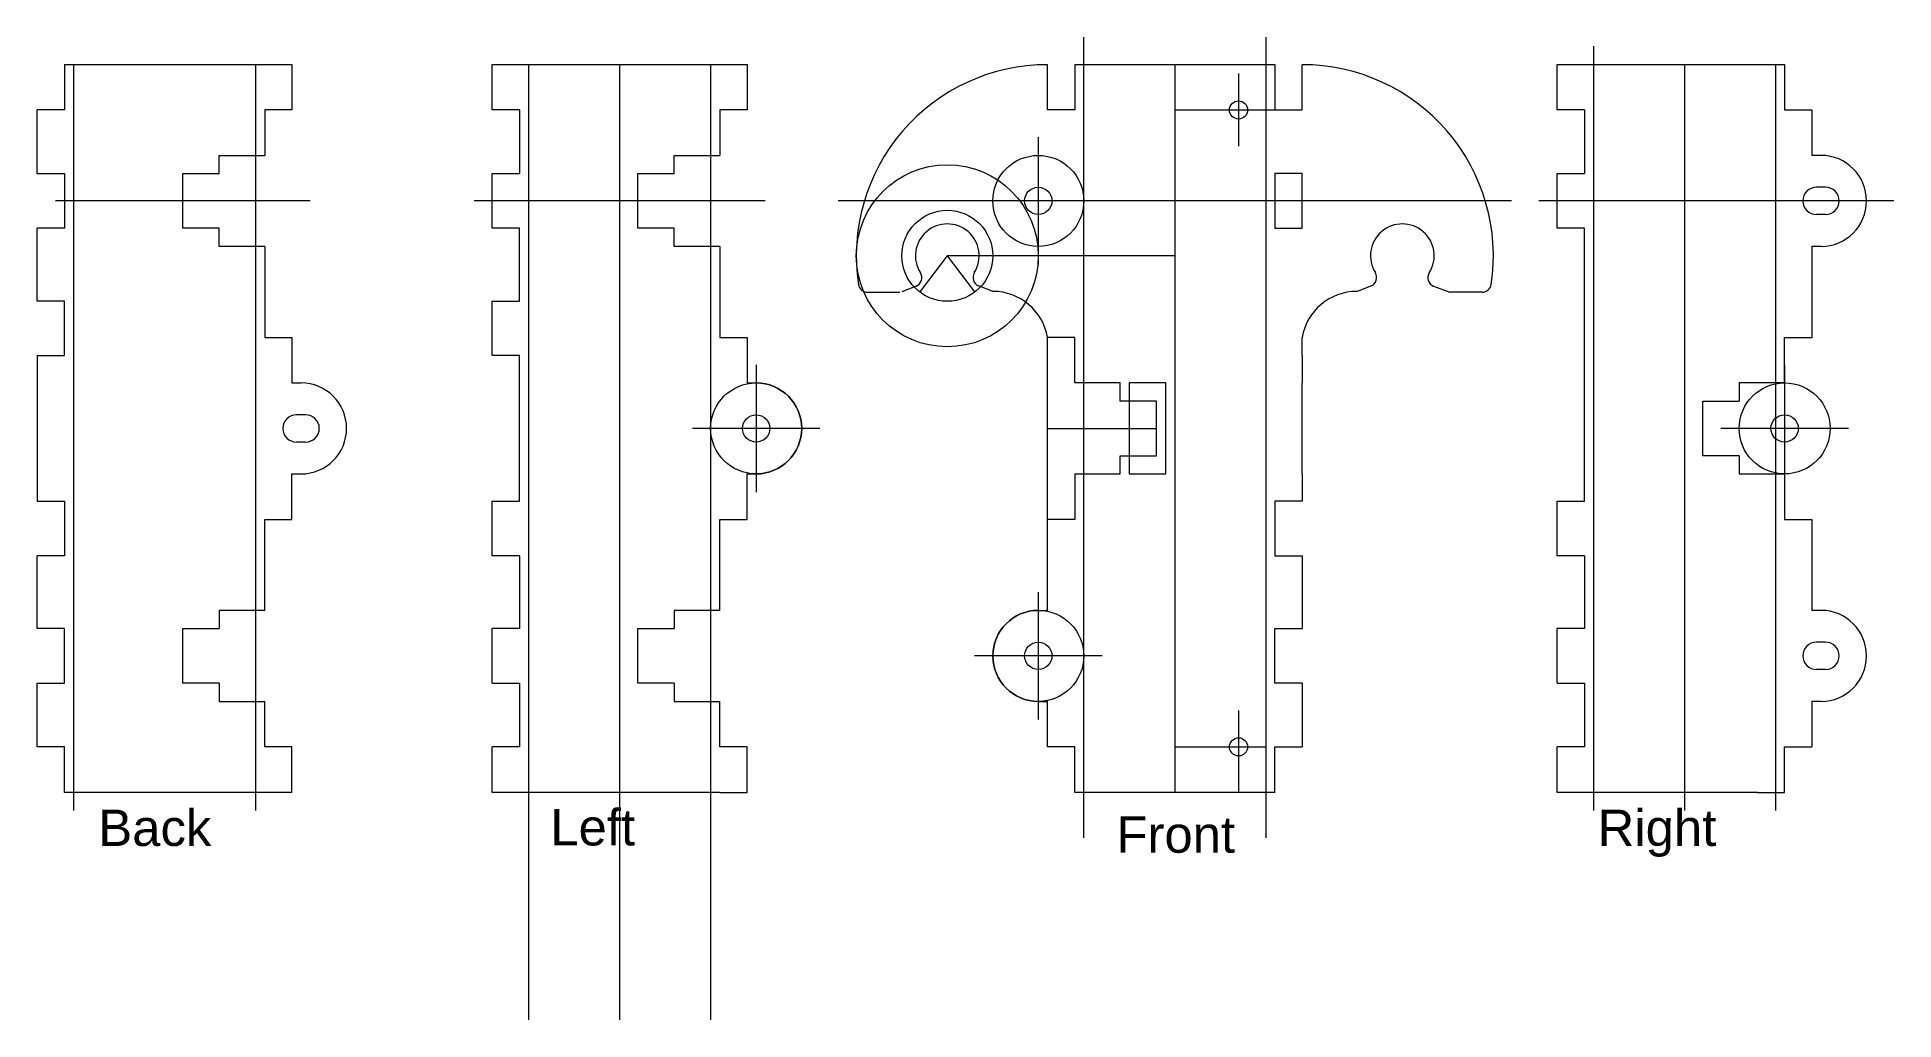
# Model space of a CAD drawing. Header units: millimetres. Extents: x -14 to 190, y -5 to 103.
import ezdxf

# ---------------------------------------------------------------- set-up
doc = ezdxf.new("R2010")
doc.units = ezdxf.units.MM
doc.layers.get('0').update_dxf_attribs({"linetype": 'CONTINUOUS', "lineweight": 0, "true_color": 0xffffff})
for name, color, linetype, lineweight, true_color in [('dimensions', 4, 'CONTINUOUS', 0, 0x00ffff), ('guides', 1, 'CONTINUOUS', 0, 0xff0000), ('parts', 3, 'CONTINUOUS', 0, 0x00ff00)]:
    doc.layers.add(name, color=color, linetype=linetype, lineweight=lineweight, true_color=true_color)
doc.styles.add('textstyle0', font='')
doc.styles.add('textstyle1', font='')
doc.styles.add('textstyle2', font='')
doc.styles.add('textstyle3', font='')
doc.styles.get('textstyle0').set_extended_font_data('Arial')
doc.styles.get('textstyle1').set_extended_font_data('Arial')
doc.styles.get('textstyle2').set_extended_font_data('Arial')
doc.styles.get('textstyle3').set_extended_font_data('Arial')

# ---------------------------------------------------------------- blocks, each defined once
blk = doc.blocks.new('bearing')
at = {"layer": 'guides'}
for p, q in [((0, 7), (0, -7)), ((7, 0), (-7, 0))]:
    blk.add_line(p, q, dxfattribs=at)
at = {"layer": 'parts'}
for radius in [5, 1.5]:
    blk.add_circle((0, 0), radius, dxfattribs=at)

msp = doc.modelspace()

# ---------------------------------------------------------------- linework, layer by layer
for p, q in [((-11, 100), (-11, 95)), ((-11, 100), (14, 100)), ((14, 100), (14, 95)), ((36, 100), (39, 100)), ((36, 95), (36, 100)), ((39, 100), (61, 100)), ((61, 100), (64, 100)), ((64, 100), (64, 95)), ((97, 95), (97, 99.97)), ((100, 100), (100, 95)), ((100, 100), (122, 100)), ((122, 100), (122, 95)), ((125, 95), (125, 99.97)), ((153, 100), (175, 100)), ((153, 95), (153, 100)), ((175, 100), (178, 100)), ((178, 100), (178, 95)), ((-11, 95), (-14, 95)), ((-14, 88), (-14, 95)), ((14, 95), (11, 95)), ((11, 95), (11, 90)), ((39, 95), (36, 95)), ((39, 95), (39, 88)), ((64, 95), (61, 95)), ((61, 95), (61, 90)), ((100, 95), (97, 95)), ((122, 95), (125, 95)), ((156, 95), (153, 95)), ((156, 95), (156, 88)), ((178, 95), (181, 95)), ((181, 95), (181, 90)), ((6, 90), (11, 90)), ((6, 88), (6, 90)), ((56, 90), (61, 90)), ((56, 88), (56, 90)), ((182, 90), (181, 90)), ((-14, 88), (-11, 88)), ((-11, 88), (-11, 82)), ((2, 82), (2, 88)), ((2, 88), (6, 88)), ((36, 88), (39, 88)), ((36, 82), (36, 88)), ((52, 82), (52, 88)), ((52, 88), (56, 88)), ((125, 88), (122, 88)), ((122, 88), (122, 82)), ((125, 82), (125, 88)), ((153, 88), (156, 88)), ((153, 82), (153, 88)), ((182.5, 86.5), (181.5, 86.5)), ((-11, 82), (-14, 82)), ((-14, 74), (-14, 82)), ((6, 82), (2, 82)), ((6, 80), (6, 82)), ((39, 82), (36, 82)), ((39, 74), (39, 82)), ((56, 82), (52, 82)), ((56, 80), (56, 82)), ((122, 82), (125, 82)), ((156, 82), (153, 82)), ((156, 52), (156, 82)), ((182.5, 83.5), (181.5, 83.5)), ((11, 80), (6, 80)), ((11, 80), (11, 70)), ((61, 80), (56, 80)), ((61, 80), (61, 70)), ((182, 80), (181, 80)), ((181, 80), (181, 70)), ((82.57, 75.64), (81, 75)), ((91, 75.06), (89.46, 75.66)), ((131, 75.06), (132.54, 75.66)), ((139.43, 75.64), (141.2, 74.97)), ((-11, 74), (-14, 74)), ((-11, 68), (-11, 74)), ((36, 68), (36, 74)), ((36, 74), (39, 74)), ((77.23, 74.97), (80.8, 74.97)), ((144.77, 74.97), (141.2, 74.97)), ((11, 70), (14, 70)), ((14, 70), (14, 65)), ((61, 70), (64, 70)), ((64, 70), (64, 65)), ((100, 70), (97, 70)), ((100, 65), (100, 70)), ((125, 68), (125, 70)), ((178, 65), (178, 70)), ((178, 70), (181, 70)), ((-14, 68), (-11, 68)), ((-14, 68), (-14, 52)), ((39, 68), (36, 68)), ((39, 52), (39, 68)), ((125, 68), (125, 65)), ((14, 65), (15, 65)), ((64, 65), (65, 65)), ((105, 65), (100, 65)), ((105, 63), (105, 65)), ((125, 55), (125, 65)), ((178, 65), (173, 65)), ((173, 65), (173, 63)), ((15.5, 61.5), (14.5, 61.5)), ((109, 63), (105, 63)), ((109, 57), (109, 63)), ((169, 57), (169, 63)), ((169, 63), (173, 63)), ((15.5, 58.5), (14.5, 58.5)), ((105, 57), (109, 57)), ((105, 55), (105, 57)), ((173, 57), (169, 57)), ((173, 57), (173, 55)), ((14, 50), (14, 55)), ((14, 55), (15, 55)), ((64, 50), (64, 55)), ((64, 55), (65, 55)), ((100, 55), (100, 50)), ((100, 55), (105, 55)), ((125, 55), (125, 52)), ((173, 55), (178, 55)), ((178, 55), (178, 50)), ((-14, 52), (-11, 52)), ((-11, 52), (-11, 46)), ((36, 52), (39, 52)), ((36, 46), (36, 52)), ((125, 52), (122, 52)), ((122, 52), (122, 46)), ((153, 52), (156, 52)), ((153, 46), (153, 52)), ((11, 50), (14, 50)), ((11, 40), (11, 50)), ((14, 50), (14, 50)), ((61, 50), (64, 50)), ((61, 40), (61, 50)), ((64, 50), (64, 50)), ((100, 50), (97, 50)), ((97, 40), (97, 50)), ((178, 50), (181, 50)), ((181, 50), (181, 40)), ((-11, 46), (-14, 46)), ((-14, 38), (-14, 46)), ((39, 46), (36, 46)), ((39, 46), (39, 38)), ((122, 46), (125, 46)), ((125, 46), (125, 38)), ((156, 46), (153, 46)), ((156, 46), (156, 38)), ((11, 40), (6, 40)), ((6, 40), (6, 38)), ((61, 40), (56, 40)), ((56, 40), (56, 38)), ((96, 40), (97, 40)), ((182, 40), (181, 40)), ((-11, 38), (-14, 38)), ((-11, 32), (-11, 38)), ((2, 32), (2, 38)), ((2, 38), (6, 38)), ((39, 38), (36, 38)), ((36, 32), (36, 38)), ((52, 32), (52, 38)), ((52, 38), (56, 38)), ((122, 32), (122, 38)), ((122, 38), (125, 38)), ((156, 38), (153, 38)), ((153, 32), (153, 38)), ((182.5, 36.5), (181.5, 36.5)), ((182.5, 33.5), (181.5, 33.5)), ((-14, 32), (-11, 32)), ((-14, 25), (-14, 32)), ((6, 32), (2, 32)), ((6, 32), (6, 30)), ((36, 32), (39, 32)), ((39, 32), (39, 25)), ((56, 32), (52, 32)), ((56, 32), (56, 30)), ((125, 32), (122, 32)), ((125, 32), (125, 25)), ((153, 32), (156, 32)), ((156, 32), (156, 25)), ((6, 30), (11, 30)), ((11, 25), (11, 30)), ((56, 30), (61, 30)), ((61, 25), (61, 30)), ((96, 30), (97, 30)), ((97, 25), (97, 30)), ((182, 30), (181, 30)), ((181, 30), (181, 25)), ((-11, 25), (-14, 25)), ((-11, 20), (-11, 25)), ((14, 25), (11, 25)), ((14, 20), (14, 25)), ((39, 25), (36, 25)), ((36, 20), (36, 25)), ((64, 25), (61, 25)), ((64, 20), (64, 25)), ((100, 25), (97, 25)), ((100, 20), (100, 25)), ((122, 20), (122, 25)), ((122, 25), (125, 25)), ((156, 25), (153, 25)), ((153, 20), (153, 25)), ((178, 20), (178, 25)), ((178, 25), (181, 25)), ((14, 20), (-11, 20)), ((39, 20), (36, 20)), ((61, 20), (39, 20)), ((61, 20), (64, 20)), ((122, 20), (100, 20)), ((175, 20), (153, 20)), ((175, 20), (178, 20))]:
    msp.add_line(p, q)
for centre, radius in [((118, 95), 1), ((96, 85), 1.5), ((65, 60), 1.5), ((96, 35), 1.5), ((118, 25), 1)]:
    msp.add_circle(centre, radius)
for centre, radius, start, end in [((97, 78.97), 21, 90, 188.6269), ((125, 78.97), 21, 351.3731, 90), ((182, 85), 5, 270, 90), ((181.5, 85), 1.5, 90, 270), ((182.5, 85), 1.5, 270, 90), ((86, 78.97), 3.5, 328.0414, 212.2813), ((136, 78.97), 3.5, 327.7187, 211.9586), ((77.23, 75.97), 1, 188.6269, 270), ((82.2, 76.57), 1, 292.1763, 32.2813), ((89.82, 76.59), 1, 148.0414, 248.8204), ((132.18, 76.59), 1, 291.1796, 31.9586), ((139.8, 76.57), 1, 147.7187, 247.8237), ((144.77, 75.97), 1, 270, 351.3731), ((91, 68.97), 6.09, 9.7358, 90), ((131, 68.97), 6.09, 90, 170.2642), ((15, 60), 5, 270, 90), ((65, 60), 5, 270, 90), ((14.5, 60), 1.5, 90, 270), ((15.5, 60), 1.5, 270, 90), ((96, 35), 5, 90, 270), ((182, 35), 5, 270, 90), ((181.5, 35), 1.5, 90, 270), ((182.5, 35), 1.5, 270, 90)]:
    msp.add_arc(centre, radius, start, end)
at = {"layer": 'guides'}
for p, q in [((101, 15), (101, 103)), ((121, 103), (121, 15)), ((157, 102), (157, 18)), ((-10, 100), (-10, 18)), ((10, 100), (10, 18)), ((40, 100), (40, -5)), ((50, 100), (50, -5)), ((60, 100), (60, -5)), ((111, 100), (111, 20)), ((167, 100), (167, 18)), ((177, 100), (177, 18)), ((118, 99), (118, 91)), ((111, 95), (122, 95)), ((16, 85), (-12, 85)), ((66, 85), (34, 85)), ((148, 85), (74, 85)), ((190, 85), (151, 85)), ((86, 78.97), (83, 75)), ((111, 78.97), (86, 78.97)), ((86, 78.97), (89, 75)), ((77.23, 74.97), (80.8, 74.97)), ((144.77, 74.97), (141.2, 74.97)), ((97, 50), (97, 70)), ((97, 60), (109, 60)), ((118, 29), (118, 20)), ((111, 25), (121, 25))]:
    msp.add_line(p, q, dxfattribs=at)
msp.add_circle((86, 78.97), 10, dxfattribs=at)
at = {"layer": 'parts'}
for p, q in [((110, 65), (106, 65)), ((106, 65), (106, 55)), ((110, 55), (110, 65)), ((106, 55), (110, 55))]:
    msp.add_line(p, q, dxfattribs=at)
msp.add_circle((86, 78.97), 5, dxfattribs=at)

# ---------------------------------------------------------------- block references
for p in [(96, 85), (65, 60), (178, 60), (96, 35)]:
    msp.add_blockref('bearing', p, dxfattribs=at)

# ---------------------------------------------------------------- texts
at = {"layer": 'dimensions', "char_height": 4, "attachment_point": 1}
for s, insert, style in [('Left', (42.38, 18.17), 'textstyle1'), ('Back', (-7.28, 18.11), 'textstyle2'), ('Front', (104.58, 17.37), 'textstyle0'), ('Right', (157.45, 18.11), 'textstyle3')]:
    msp.add_mtext(s, dxfattribs=dict(at, insert=insert, style=style))

doc.saveas('drawing.dxf')
